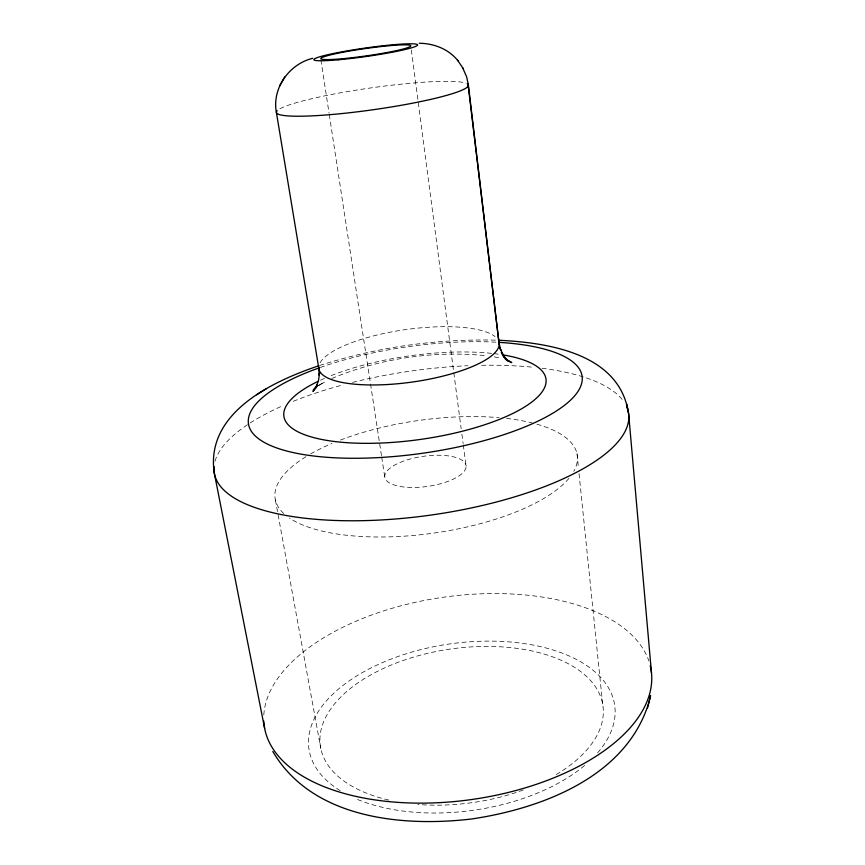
<?xml version="1.0" encoding="UTF-8"?>
<svg xmlns="http://www.w3.org/2000/svg" width="865" height="865" viewBox="0 0 865 865"><rect width="100%" height="100%" fill="white"/><g stroke="black" fill="none" stroke-linecap="round" stroke-linejoin="round"><path stroke-width="0.65" stroke-dasharray="4.33 3.24" d="M318.579 385.736L322.688 382.946L317.282 386.158L327.143 380.751M331.782 378.513C380.459 358.132 434.684 350.379 487.146 355.775M319.607 365.484C376.772 347.168 437.139 338.518 497.159 340.194M494.272 356.867L501.235 358.337M275.384 499.905L320.818 748.636M320.915 59.966L329.078 113.283M329.273 114.623L381.519 455.844M381.725 457.174L384.784 477.166M411.34 49.997L461.175 428.802M461.888 434.154L463.121 443.529M463.294 444.859L466.116 466.278A41.044 15.202 -8.1 0 1 405.317 487.157A41.044 15.202 -8.1 0 1 404.831 460.667A41.044 15.202 -8.1 0 1 466.116 466.278M576.987 453.584L578.49 468.311M579.042 473.663L602.624 703.883M388.807 800.071A142.714 77.569 -8.1 0 1 348.141 690.324A142.714 77.569 -8.1 0 1 557.666 658.784A142.714 77.569 -8.1 0 1 555.481 774.975M523.293 789.983A142.714 77.569 -8.1 0 1 417.795 804.45M536.895 424.185A152.629 56.809 -8.1 0 1 573.776 471.382M568.943 478.334A152.629 56.809 -8.1 0 1 434.079 533.045A152.629 56.809 -8.1 0 1 289.451 518.038M283.785 513.561A152.629 56.809 -8.1 0 1 306.264 456.504M310.546 453.963A152.629 56.809 -8.1 0 1 332.019 443.442M340.421 440.058A152.629 56.809 -8.1 0 1 499.062 417.654M506.544 418.401A152.629 56.809 -8.1 0 1 532.094 422.909M320.093 362.803A91.063 26.426 -8.1 0 1 402.982 329.987A91.063 26.426 -8.1 0 1 495.018 336.593M320.472 380.211A132.367 42.136 -8.1 0 1 324.624 378.34M331.165 375.626A132.367 42.136 -8.1 0 1 498.208 354.174M215.028 461.24A209.276 72.703 -8.1 0 1 283.05 405.609M293.224 401.317A209.276 72.703 -8.1 0 1 342.821 384.914M352.509 382.406A209.276 72.703 -8.1 0 1 467.911 365.711M481.664 365.289A209.276 72.703 -8.1 0 1 533.521 367.29M542.063 368.274A209.276 72.703 -8.1 0 1 623.654 401.468M320.299 367.463A168.502 53.771 -8.1 0 1 497.71 342.281M263.803 714.89A195.447 102.124 -8.1 0 1 444.145 597.131A195.447 102.124 -8.1 0 1 648.847 660.947M340.183 790.686A154.413 83.992 -8.1 0 1 352.142 678.874A154.413 83.992 -8.1 0 1 552.335 649.777A154.413 83.992 -8.1 0 1 597.153 753.339M584.632 765.471A154.413 83.992 -8.1 0 1 354.596 798.222M279.914 108.785A96.967 10.964 -8.1 0 1 375.194 87.311A96.967 10.964 -8.1 0 1 466.213 83.245"/><path stroke-width="1.3" d="M272.789 751.447C312.016 818.495 401.933 827.264 471.814 818.96C542.074 808.461 626.725 776.673 649.01 701.969M649.096 701.666L650.599 695.536L647.517 708.067M312.687 58.301C289.17 64.097 271.783 88.23 276.411 112.569L318.763 368.058L319.261 375.302L319.574 372.588L318.579 380.232L315.92 387.769L317.185 384.72L312.979 391.445L316.85 386.482M284.704 76.996L279.579 86.035M316.709 386.536L313.26 389.974L314.979 388.558M318.482 365.863C272.237 381.519 205.556 412.681 214.196 472.56L264.668 728.525M256.548 394.775L266.463 388.688M419.255 43.261C433.906 43.38 448.859 49.089 458.028 60.885M498.456 340.248C546.637 342.486 617.837 352.844 628.109 411.07M506.912 360.337L511.788 362.619L505.279 359.062L509.009 361.44L503.225 356.272L505.895 358.705L501.311 352.315L503.019 354.812L499.916 347.719L500.716 350.271L498.846 341.74A91.063 26.426 -8.1 0 1 411.783 382.114A91.063 26.426 -8.1 0 1 318.785 366.728M462.624 67.74L466.646 76.844L468.397 85.138L499.192 344.54L468.052 84.381M457.509 60.107L463.218 68.594M626.844 404.29L628.65 414.086L651.486 672.927M502.208 354.769A132.367 42.136 -8.1 0 1 512.372 413.675A132.367 42.136 -8.1 0 1 326.57 440.35A132.367 42.136 -8.1 0 1 318.461 381.151M626.628 406.701A209.276 72.703 -8.1 0 1 433.214 514.74A209.276 72.703 -8.1 0 1 214.044 466.549M498.889 342.345A168.502 53.771 -8.1 0 1 546.269 416.919A168.502 53.771 -8.1 0 1 293.927 452.741A168.502 53.771 -8.1 0 1 319.185 367.863M650.231 665.65A195.447 102.124 -8.1 0 1 472.452 799.411A195.447 102.124 -8.1 0 1 263.76 721.01M467.424 83.851A96.967 10.964 -8.1 0 1 372.966 109.769A96.967 10.964 -8.1 0 1 277.2 110.698M342.032 58.755A45.521 3.698 -8.1 0 0 410.81 45.975A45.521 3.698 -8.1 0 0 344.465 51.954A45.521 3.698 -8.1 0 0 342.032 58.755M338.334 59.793A52.354 4.249 -8.1 0 0 417.579 45.088A52.354 4.249 -8.1 0 0 341.416 51.922A52.354 4.249 -8.1 0 0 338.334 59.793"/></g></svg>
